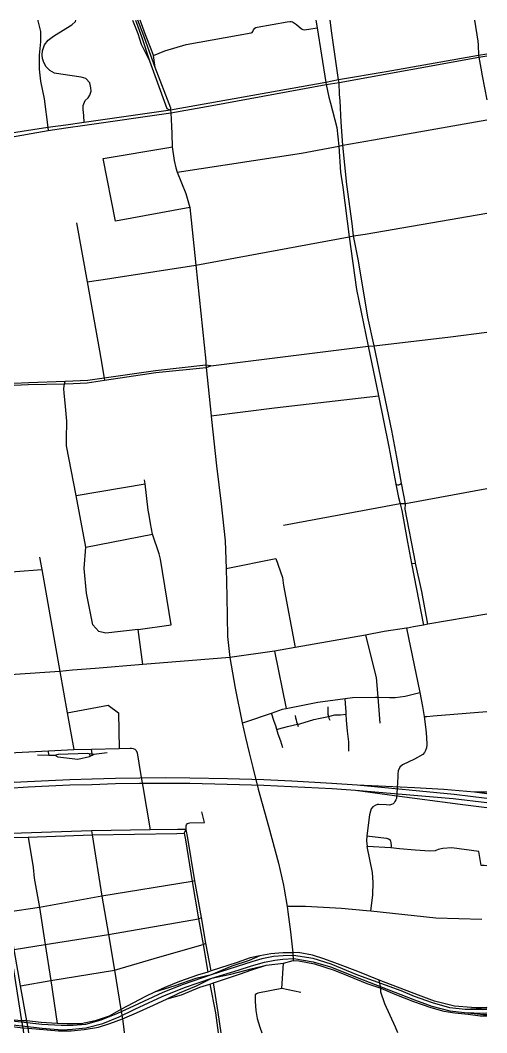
# Model space of a CAD drawing. Header units: inches. Extents: x 13420766 to 13428247, y 3677305 to 3681805.
# Drawn here: x 13426172 to 13428247, y 3677305 to 3681805 of the extents above; entities that cross this region are included whole.
import ezdxf

# ---------------------------------------------------------------- set-up
doc = ezdxf.new("R2010")
doc.units = ezdxf.units.IN
doc.header["$MEASUREMENT"] = 0

msp = doc.modelspace()

# ---------------------------------------------------------------- linework, layer by layer
for points in [[(13426250.4, 3681805.3), (13426251.1, 3681803.1), (13426252.5, 3681796.1)], [(13426456.3, 3681351.2), (13426454.6, 3681381.7), (13426451.6, 3681408.3), (13426452.5, 3681426.2), (13426461.4, 3681448.9), (13426474, 3681460.8), (13426481.1, 3681472.2), (13426487.4, 3681489.8), (13426486.8, 3681504.4), (13426481.1, 3681526.5), (13426463.8, 3681545.9), (13426442.9, 3681552.5), (13426352.1, 3681565.9), (13426324.7, 3681570.4), (13426304.1, 3681581.8), (13426286.4, 3681600.3), (13426275.7, 3681621.5), (13426271.8, 3681634.9), (13426269.7, 3681651.3), (13426271.5, 3681668.9), (13426279.9, 3681696.7), (13426296.6, 3681716.4), (13426320.5, 3681734.3), (13426374.5, 3681768.7), (13426401.7, 3681784.5), (13426417.5, 3681799.7), (13426419.6, 3681805.3)], [(13426671.8, 3681805.3), (13426694.9, 3681746.1), (13426710, 3681699.5), (13426746.7, 3681625.7), (13426824.4, 3681413.7), (13426840.7, 3681406.4)], [(13426684.1, 3681805.3), (13426711.2, 3681733.2), (13426746.7, 3681625.7)], [(13426771.5, 3681595.5), (13426740, 3681685.9), (13426721.4, 3681735.6), (13426694.5, 3681805.3)], [(13426840.7, 3681406.4), (13426841.6, 3681414.1), (13426771.5, 3681595.5), (13426764.2, 3681649.1), (13426754.4, 3681676.1), (13426729.5, 3681739.9), (13426705, 3681805.3)], [(13427486.7, 3681805.3), (13427492.1, 3681771.2), (13427530.4, 3681528.2)], [(13427587.9, 3681541.2), (13427557.7, 3681747.5), (13427550.5, 3681805.3)], [(13428192, 3681805.3), (13428207.1, 3681712.3)], [(13426252.5, 3681796.1), (13426261.7, 3681755.9)], [(13426764.2, 3681649.1), (13426815.2, 3681668.8), (13426909.7, 3681697.8), (13427199.4, 3681750.1), (13427203.3, 3681751.6), (13427205.8, 3681754.9), (13427209.6, 3681763.3), (13427214.7, 3681770.1), (13427219.2, 3681773.8), (13427226.4, 3681775.3), (13427358.4, 3681799), (13427370.7, 3681800.1), (13427377, 3681800), (13427383.3, 3681797.9), (13427400.3, 3681785.8), (13427423.5, 3681766.9), (13427429.1, 3681763.8), (13427434.6, 3681763.1), (13427455.1, 3681765.6), (13427492.1, 3681771.2)], [(13426261.7, 3681755.9), (13426262.7, 3681710.1), (13426255.9, 3681650.9), (13426256.5, 3681588.2), (13426263, 3681534.4), (13426278.5, 3681455.5), (13426295, 3681328.5), (13426296.8, 3681315.2)], [(13428207.1, 3681712.3), (13428208.9, 3681696)], [(13428208.9, 3681696), (13428210.3, 3681648), (13428211.6, 3681640.8), (13428220.6, 3681591.8)], [(13428246.5, 3681654.8), (13428210.3, 3681648), (13427798.7, 3681575.8), (13427587.9, 3681541.2), (13427530.4, 3681528.2), (13426840.7, 3681406.4), (13426456.3, 3681351.2)], [(13426458.8, 3681338.8), (13426842.5, 3681393.7), (13427025.2, 3681427), (13427532, 3681519.5), (13427589.7, 3681529.3), (13428211.6, 3681640.8), (13428246.5, 3681647.1)], [(13428220.6, 3681591.8), (13428226.8, 3681558.4)], [(13427591.9, 3681474.9), (13427589.7, 3681529.3), (13427587.9, 3681541.2)], [(13428226.8, 3681558.4), (13428246.5, 3681451.3)], [(13427530.4, 3681528.2), (13427532, 3681519.5), (13427544.7, 3681463.8)], [(13427544.7, 3681463.8), (13427552.3, 3681437.5)], [(13427594.1, 3681447.9), (13427591.9, 3681474.9)], [(13427599.7, 3681351.8), (13427594.1, 3681447.9)], [(13426840.7, 3681406.4), (13426842.5, 3681393.7), (13426844.7, 3681335.1)], [(13427552.3, 3681437.5), (13427580.3, 3681329.3), (13427589, 3681245.8), (13427596.4, 3681130.9)], [(13426870.2, 3681130.1), (13427423.1, 3681215), (13427589, 3681245.8), (13427607, 3681249.8), (13427742.7, 3681274.2), (13428246.5, 3681363.3)], [(13427676.2, 3680735.4), (13427654.7, 3680847.2), (13427648.5, 3680901.3), (13427624, 3681075.2), (13427607, 3681249.8), (13427599.7, 3681351.8)], [(13426375.3, 3681339.2), (13426295, 3681328.5), (13425932.1, 3681272.8), (13425898.3, 3681267.4)], [(13425935.3, 3681252.2), (13426296.8, 3681315.2), (13426374.5, 3681326.6)], [(13426374.5, 3681326.6), (13426458.8, 3681338.8)], [(13426456.3, 3681351.2), (13426375.3, 3681339.2)], [(13426844.7, 3681335.1), (13426846, 3681300.8)], [(13426846, 3681300.8), (13426848.2, 3681242.6), (13426856, 3681181.3), (13426863.8, 3681148.7), (13426870.2, 3681130.1), (13426908.7, 3681035.2), (13426925.6, 3680972.6), (13426931.6, 3680917), (13426952.8, 3680716.3), (13426997.1, 3680290.9), (13426997.9, 3680271.8), (13426998.9, 3680262.6), (13427021.5, 3680047.3), (13427023.3, 3680030.7), (13427045.5, 3679824.4), (13427065.9, 3679655.4), (13427083.3, 3679491.7), (13427087.2, 3679368.6), (13427091.1, 3679244), (13427094.3, 3679067.1), (13427104.4, 3678973.4)], [(13426925.6, 3680972.6), (13426595.2, 3680912.3), (13426541.4, 3681190.6), (13426833.5, 3681240.1), (13426848.2, 3681242.6)], [(13427596.4, 3681130.9), (13427606.2, 3681064.2), (13427635.4, 3680843.1), (13427668, 3680608.5), (13427719.1, 3680356.1), (13427765.9, 3680136.8), (13427811.4, 3679909.1), (13427842.7, 3679743.8), (13427853.9, 3679684.6), (13427861, 3679655.8)], [(13426589, 3680660.6), (13426952.8, 3680716.3), (13427635.4, 3680843.1), (13427654.7, 3680847.2), (13427705.3, 3680854), (13428246.5, 3680947.7)], [(13426422.6, 3680905.7), (13426469.8, 3680642.4), (13426524.2, 3680335.6)], [(13427884.9, 3679656.3), (13427868.1, 3679748.5), (13427847.2, 3679863.5), (13427824.2, 3679981.6), (13427745.5, 3680358.6), (13427717.8, 3680485.7), (13427676.2, 3680735.4)], [(13426469.8, 3680642.4), (13426569.9, 3680657.7)], [(13426569.9, 3680657.7), (13426589, 3680660.6)], [(13427020.2, 3680269.6), (13427719.1, 3680356.1), (13427745.5, 3680358.6), (13428085, 3680397.8), (13428246.5, 3680419)], [(13426524.2, 3680335.6), (13426530.1, 3680302.1)], [(13426997.9, 3680271.8), (13426773.5, 3680247.8), (13426545.6, 3680215.1), (13426472.7, 3680204.6), (13426372.3, 3680199.8), (13426210.6, 3680193.7)], [(13426530.1, 3680302.1), (13426545.6, 3680215.1), (13426547.2, 3680205.9)], [(13427020.2, 3680269.6), (13426997.9, 3680271.8)], [(13426207.2, 3680186.6), (13426369.2, 3680189.9), (13426407.8, 3680190.7), (13426469.2, 3680194.5), (13426547.2, 3680205.9), (13426774.7, 3680239.1), (13426998.9, 3680262.6), (13427020.2, 3680269.6)], [(13426210.6, 3680193.7), (13426143.4, 3680190.9)], [(13426145.3, 3680184), (13426207.2, 3680186.6)], [(13426717.7, 3678942.6), (13426696, 3679097.4), (13426553, 3679081.4), (13426521.3, 3679088.3), (13426494.3, 3679118.2), (13426466.4, 3679259.6), (13426456.3, 3679368.8), (13426464.4, 3679463.6), (13426420.6, 3679692.4), (13426378.4, 3679913.2), (13426378, 3679943.1), (13426379.2, 3680022.9), (13426371.5, 3680104.3), (13426368.1, 3680147.3), (13426366.5, 3680169.4), (13426369.2, 3680189.9), (13426372.3, 3680199.8)], [(13427021.5, 3680047.3), (13427302.2, 3680082.2), (13427765.9, 3680136.8)], [(13426420.6, 3679692.4), (13426727.4, 3679744.5)], [(13426842.7, 3679117.9), (13426796.4, 3679410.3), (13426790, 3679434.5), (13426760.6, 3679521.2), (13426752.1, 3679568.2), (13426745.9, 3679605.6), (13426741.6, 3679628.4), (13426727.4, 3679744.5), (13426724.1, 3679763)], [(13427842.7, 3679743.8), (13427849.3, 3679740.5), (13427855.5, 3679740.5), (13427861.2, 3679742.9), (13427868.1, 3679748.5)], [(13428246.5, 3679722.4), (13427884.9, 3679656.3)], [(13427861, 3679655.8), (13427342.7, 3679559.7)], [(13427884.9, 3679656.3), (13427861, 3679655.8)], [(13427861, 3679655.8), (13427868.4, 3679626.8), (13427894.4, 3679485.3), (13427912.6, 3679390.2), (13427965, 3679117.3)], [(13427984.8, 3679121.8), (13427958.5, 3679267), (13427929.5, 3679393), (13427929.1, 3679395.1), (13427883.9, 3679631.7), (13427884.9, 3679656.3)], [(13426464.4, 3679463.6), (13426760.6, 3679521.2)], [(13426004.2, 3679427), (13426008.1, 3679395.6), (13426015.6, 3679357), (13426018.4, 3679351), (13426024.4, 3679347.9), (13426032.9, 3679347.2), (13426267.5, 3679364.1)], [(13426257.8, 3679418.8), (13426267.5, 3679364.1), (13426348.2, 3678911.1), (13426380.8, 3678727.9), (13426409.9, 3678564.4)], [(13427087.2, 3679368.6), (13427309.4, 3679413.4), (13427338.6, 3679328.6), (13427343.4, 3679293.4), (13427394, 3679016.9)], [(13427912.6, 3679390.2), (13427929.5, 3679393)], [(13428246.5, 3679165), (13427984.8, 3679121.8)], [(13427894.3, 3679103.7), (13427889.7, 3679102.8), (13427790, 3679088.6), (13427707, 3679072.7), (13427394, 3679016.9), (13427327.8, 3679005.4), (13427302.8, 3679000.6), (13427104.4, 3678973.4), (13426717.7, 3678942.6), (13426505.9, 3678924.8)], [(13426696, 3679097.4), (13426842.7, 3679117.9)], [(13427889.7, 3679102.8), (13427949.5, 3678817.4), (13427961.5, 3678754.7), (13427968, 3678710.5), (13427975.6, 3678653.6), (13427978.7, 3678619.7), (13427980.1, 3678584.9), (13427978.6, 3678571.5), (13427974.3, 3678559.4), (13427969, 3678550.7), (13427961.7, 3678542), (13427925.1, 3678521.2)], [(13427921.5, 3679108.9), (13427894.3, 3679103.7)], [(13427984.8, 3679121.8), (13427965, 3679117.3), (13427921.5, 3679108.9)], [(13427707, 3679072.7), (13427754.1, 3678883.9), (13427762.6, 3678796.4), (13427770.4, 3678681.9)], [(13427104.4, 3678973.4), (13427127.2, 3678836.2), (13427159.4, 3678683.3), (13427173.2, 3678617.5), (13427190.4, 3678548.7)], [(13427302.8, 3679000.6), (13427354.4, 3678746.4)], [(13426505.9, 3678924.8), (13426403.9, 3678916.1)], [(13426403.9, 3678916.1), (13426348.2, 3678911.1), (13425971.1, 3678886), (13425965.4, 3678885.6)], [(13427159.4, 3678683.3), (13427170.8, 3678685), (13427289.3, 3678726.1), (13427338.8, 3678743.3), (13427354.4, 3678746.4), (13427495.9, 3678774.5), (13427616.9, 3678790.5), (13427649.6, 3678794.8), (13427751.8, 3678796.5), (13427762.6, 3678796.4), (13427814.6, 3678795.9), (13427839.7, 3678795.9), (13427883.3, 3678801.9), (13427949.5, 3678817.4)], [(13427633, 3678557.1), (13427633, 3678598.9), (13427627, 3678645.5), (13427623.4, 3678694.5), (13427621.8, 3678721.3), (13427621.1, 3678733.9), (13427620, 3678748.5), (13427616.9, 3678790.5)], [(13426380.8, 3678727.9), (13426563.5, 3678761.3), (13426608.5, 3678727.2), (13426612.1, 3678569.3)], [(13427540.6, 3678753.5), (13427539.8, 3678743.4), (13427539.8, 3678733.9), (13427539.8, 3678721.9), (13427542.5, 3678711.2), (13427544.6, 3678702.8), (13427548.2, 3678694.5)], [(13427339.2, 3678571.4), (13427330.8, 3678601.3), (13427318.9, 3678632.4), (13427312.7, 3678653.8), (13427308.1, 3678669.4), (13427301, 3678688.5), (13427289.3, 3678726.1)], [(13427312.7, 3678653.8), (13427321.3, 3678656.2), (13427360.2, 3678666.3), (13427404.5, 3678676.4), (13427415.6, 3678678.9), (13427477.3, 3678697.3), (13427505.2, 3678702.8), (13427542.5, 3678711.2), (13427571.6, 3678717.6), (13427596.7, 3678718.8), (13427621.8, 3678721.3)], [(13427395.3, 3678714.8), (13427396.5, 3678705.2), (13427398.9, 3678695.7), (13427401.3, 3678687.3), (13427404.5, 3678676.4), (13427407.3, 3678667)], [(13427968, 3678710.5), (13427979.5, 3678711.5)], [(13427979.5, 3678711.5), (13428008.7, 3678713.9)], [(13428008.7, 3678713.9), (13428246.5, 3678733.2)], [(13425969.1, 3678578.6), (13426009.1, 3678582.8), (13426020, 3678582.3), (13426033, 3678582.3), (13426045.1, 3678579.9), (13426057.2, 3678574.2), (13426082.8, 3678559.8), (13426099.9, 3678552.5), (13426122.6, 3678549.5), (13426297.5, 3678558.6), (13426409.9, 3678564.4), (13426489.3, 3678566.3), (13426612.1, 3678569.3), (13426660.9, 3678570.5), (13426667.6, 3678570)], [(13426492.1, 3678539.5), (13426491.6, 3678544.4), (13426489.3, 3678566.3)], [(13426667.6, 3678570), (13426674, 3678568.4), (13426681.8, 3678565.4), (13426688, 3678559.5), (13426691.9, 3678549.9)], [(13426249.1, 3678541), (13426298.7, 3678539.3), (13426325.5, 3678538.4)], [(13426298.7, 3678539.3), (13426297.5, 3678558.6)], [(13426325.5, 3678538.4), (13426342, 3678543.7), (13426473.3, 3678547.6), (13426479.3, 3678546.5), (13426491.6, 3678544.4), (13426499, 3678543.1)], [(13426325.5, 3678538.4), (13426339.2, 3678532.2), (13426429, 3678521.4), (13426480.4, 3678533.3), (13426483, 3678534.7), (13426492.1, 3678539.5), (13426499, 3678543.1)], [(13426479.3, 3678546.5), (13426483, 3678534.7)], [(13426499, 3678543.1), (13426558.8, 3678551.5)], [(13426691.9, 3678549.9), (13426707.6, 3678458.1)], [(13427190.4, 3678548.7), (13427206.5, 3678484.6)], [(13427925.1, 3678521.2), (13427871.9, 3678496.7)], [(13427206.5, 3678484.6), (13427230.6, 3678388.2), (13427275.8, 3678223.9), (13427320.2, 3678059.3), (13427342.1, 3677960.9), (13427345.9, 3677943.6), (13427358.5, 3677866.6), (13427362.5, 3677842.2), (13427373.9, 3677753.6), (13427383.8, 3677661.1), (13427385.5, 3677626.5)], [(13427860, 3678485.4), (13427852.1, 3678469), (13427851.2, 3678455.2)], [(13427871.9, 3678496.7), (13427860, 3678485.4)], [(13426926.1, 3678437.3), (13426816.7, 3678437.9), (13426703.3, 3678437), (13426596.1, 3678435.5), (13426492, 3678432.3), (13426392.7, 3678429.6), (13426298.4, 3678425.7), (13426204, 3678420.9), (13426116, 3678415.7)], [(13426707.6, 3678458.1), (13426717.6, 3678399.1)], [(13427557.9, 3678413.4), (13427379.1, 3678422.8), (13427255.3, 3678428.7), (13427094.1, 3678433.6), (13426926.1, 3678437.3)], [(13427851.2, 3678455.2), (13427850.6, 3678446.3), (13427849.7, 3678415.7)], [(13426117.4, 3678393), (13426207, 3678398.8), (13426299.3, 3678403.3), (13426392.4, 3678406.9), (13426490.2, 3678409.3), (13426595.5, 3678412.6), (13426702.7, 3678414), (13426818.5, 3678414.9), (13426926.6, 3678413.9)], [(13426717.6, 3678399.1), (13426750.5, 3678206.7)], [(13426926.6, 3678413.9), (13427092.8, 3678410.1), (13427255, 3678405.4), (13427377, 3678400.2), (13427559.1, 3678390.2)], [(13428246.6, 3678346.5), (13428101, 3678364.3), (13427670.5, 3678405.9), (13427557.9, 3678413.4)], [(13427559.1, 3678390.2), (13427662.7, 3678384), (13427922.7, 3678361.3), (13428097.8, 3678346), (13428246.6, 3678328.2)], [(13427662.7, 3678384), (13427836.2, 3678359.6), (13428127.9, 3678321.4), (13428246.6, 3678306.1)], [(13428246.6, 3678367.7), (13428191.8, 3678375), (13428056.1, 3678386), (13427924.6, 3678394.4), (13427670.5, 3678405.9)], [(13427849.7, 3678415.7), (13427845.9, 3678347.2)], [(13427845.9, 3678347.2), (13427842.9, 3678340.4), (13427838.5, 3678332.7), (13427834.9, 3678327.6), (13427829.7, 3678322.4), (13427823.7, 3678319.4), (13427814.1, 3678317), (13427798.6, 3678317.6), (13427767.4, 3678319.9), (13427760.7, 3678319.1), (13427750.2, 3678316), (13427739.8, 3678308.8), (13427733.1, 3678300.1), (13427729.8, 3678290.7), (13427725.6, 3678273.4), (13427713.4, 3678180), (13427712.5, 3678157.9), (13427714.3, 3678132.4)], [(13428246.6, 3678375), (13428240.5, 3678374.6), (13428191.8, 3678375)], [(13426901.1, 3678192.2), (13426909.6, 3678209.1), (13426909.7, 3678224.7), (13426911.1, 3678229.8), (13426915.4, 3678235.2), (13426920.8, 3678237.5), (13426925.9, 3678238.1), (13426992.1, 3678240.1), (13426980.2, 3678287.8)], [(13426488.9, 3678203.3), (13426088.5, 3678190.1), (13426076.9, 3678189.6), (13426030, 3678187.9), (13425962.3, 3678185.4), (13425890, 3678177.8), (13425803.8, 3678168.4), (13425527.1, 3678130.7), (13425427.9, 3678118.9), (13425152.7, 3678086.1), (13425011.7, 3678070), (13424925.1, 3678056.4), (13424896.9, 3678053.8), (13424568.7, 3678034.2), (13424354.4, 3678022.8), (13424190.6, 3678010.3), (13424105.8, 3678004.7), (13423867.3, 3677992.7), (13423812.2, 3677992.4), (13423638.6, 3678000.4), (13423413.2, 3678016.3), (13423337, 3678023.3), (13423125, 3678038.6), (13422794.9, 3678064)], [(13426909.6, 3678209.1), (13426870.8, 3678208.4), (13426750.5, 3678206.7), (13426488.9, 3678203.3)], [(13426488.9, 3678203.3), (13426491.8, 3678185.7), (13426534.3, 3677911.8), (13426564.1, 3677741.9), (13426590.6, 3677583.6), (13426619, 3677409)], [(13427020.7, 3677579.9), (13426998.1, 3677702.8), (13426977.9, 3677817.5), (13426949.1, 3677980.4), (13426917, 3678169.8), (13426909.6, 3678209.1)], [(13423336, 3678008.9), (13423412.3, 3678002.8), (13423637.9, 3677987), (13423808.2, 3677978.1), (13423869.7, 3677978.4), (13424106.8, 3677991.2), (13424191.6, 3677996.9), (13424355.5, 3678009.4), (13424569.6, 3678020.8), (13424899, 3678040.1), (13424927.6, 3678043.1), (13425013.3, 3678053.9), (13425155, 3678071), (13425429.5, 3678105.6), (13425529.2, 3678117.4), (13425816.5, 3678151.5), (13425896.2, 3678161), (13425964.1, 3678168.3), (13425980.5, 3678170.1), (13426033.3, 3678171.3), (13426079.5, 3678172.3), (13426207.4, 3678175.2), (13426491.8, 3678185.7)], [(13426207.4, 3678175.2), (13426230.2, 3678040.3), (13426233.7, 3677991.9), (13426257.9, 3677861.4), (13426283.5, 3677697.1), (13426307.8, 3677537), (13426336.2, 3677346.9)], [(13426491.8, 3678185.7), (13426868.7, 3678191.5), (13426901.1, 3678192.2)], [(13426901.1, 3678192.2), (13426906.8, 3678163.2), (13426936.1, 3677977.9), (13426965.5, 3677811.7), (13426985.8, 3677697.2), (13427005.6, 3677575.2)], [(13427713.4, 3678180), (13427801.4, 3678169.8), (13427810, 3678166.9), (13427816.7, 3678162.2), (13427820.5, 3678150.2), (13427821.5, 3678134.4), (13427820.5, 3678127.8), (13427714.3, 3678132.4)], [(13427731, 3677845.2), (13427740.7, 3677918.5), (13427742.2, 3677973.5), (13427738.8, 3678017.9), (13427714.3, 3678132.4)], [(13428246.6, 3678047.3), (13428234.5, 3678048.7), (13428221, 3678048.2), (13428211.9, 3678110.8), (13428091.5, 3678127.1), (13428051.6, 3678124.7), (13428030.1, 3678119.4), (13428016.7, 3678114.2), (13427992.8, 3678112.8), (13427927.6, 3678116.3), (13427859.3, 3678122.1), (13427820.5, 3678127.8)], [(13426949.1, 3677980.4), (13426936.1, 3677977.9), (13426534.3, 3677911.8), (13426257.9, 3677861.4), (13426117.2, 3677840.8), (13426102.1, 3677838.8), (13425986.1, 3677823.7)], [(13426086.9, 3677935.8), (13426096.5, 3677877.1), (13426102.1, 3677838.8), (13426128.6, 3677671.1), (13426177.1, 3677358.9)], [(13426201.7, 3677358), (13426173.5, 3677514.6), (13426145.9, 3677674.8), (13426117.2, 3677840.8), (13426100.5, 3677937.6)], [(13428225.4, 3677808.2), (13428020, 3677814.2), (13427731, 3677845.2), (13427711.3, 3677847), (13427600.8, 3677857.2), (13427440.8, 3677866.8), (13427369.1, 3677866.6), (13427358.5, 3677866.6)], [(13425037, 3677499.1), (13425048, 3677503.9), (13425368.7, 3677549.7), (13425589.2, 3677581.2), (13425609.9, 3677586.1), (13425807.4, 3677617.5), (13425980.8, 3677646.4), (13425994.6, 3677648.7), (13426128.6, 3677671.1), (13426145.9, 3677674.8), (13426283.5, 3677697.1), (13426564.1, 3677741.9), (13426965.5, 3677811.7), (13426977.9, 3677817.5)], [(13426173.5, 3677514.6), (13426307.8, 3677537), (13426590.6, 3677583.6), (13426792.6, 3677642.3), (13426985.8, 3677697.2), (13426998.1, 3677702.8)], [(13428246.6, 3677417.1), (13428243.9, 3677416.7), (13428179.1, 3677417.8), (13428102.5, 3677424.1), (13428014, 3677445.3), (13427943.7, 3677471.7), (13427768.8, 3677538.4), (13427673.1, 3677577.9), (13427582.2, 3677611.4), (13427522.8, 3677633.8), (13427471.4, 3677650.6), (13427407.7, 3677661.5), (13427383.8, 3677661.1), (13427340.2, 3677660.4), (13427285.8, 3677655.8), (13427237.3, 3677646.8), (13427194.1, 3677637.8)], [(13427136.1, 3677617.2), (13427020.7, 3677579.9), (13427005.6, 3677575.2)], [(13427237.3, 3677646.8), (13427190, 3677626.7), (13427113.1, 3677602), (13427020.6, 3677563)], [(13427194.1, 3677637.8), (13427136.1, 3677617.2)], [(13428246.6, 3677408.5), (13428225.9, 3677406.5), (13428149.9, 3677408.1), (13428081.9, 3677416.5), (13428005.1, 3677438.5), (13427925.6, 3677466.8), (13427865.4, 3677491.3), (13427673.5, 3677561.7), (13427555, 3677610.7), (13427474.8, 3677634.8), (13427387, 3677648.5), (13427342, 3677647.7), (13427298.2, 3677643.8), (13427246, 3677633.4), (13427202.2, 3677619.9), (13427136.6, 3677599.2)], [(13427141.6, 3677583.7), (13427200.7, 3677602.5), (13427258, 3677619), (13427304.7, 3677627.8), (13427339.8, 3677632.5), (13427389, 3677635), (13427474.9, 3677620.9), (13427552.4, 3677597.7), (13427697.2, 3677540.9), (13427864.2, 3677475.2), (13427925, 3677452.1), (13428002.5, 3677423.5), (13428082.3, 3677403.1), (13428147.5, 3677395.5), (13428231, 3677392.5), (13428246.6, 3677393.9)], [(13427201.8, 3677585.4), (13427266.3, 3677606.2), (13427343.3, 3677615.2), (13427385.5, 3677626.5), (13427411.5, 3677624.8), (13427481.2, 3677611.1), (13427567.7, 3677583.4), (13427629.8, 3677558.4), (13427712.6, 3677524.2), (13427775.4, 3677503.6), (13427837.4, 3677477.2), (13427920.6, 3677444.2), (13427997.6, 3677417.6), (13428056.4, 3677401.9), (13428105, 3677393.8), (13428163.2, 3677387.3), (13428217.2, 3677380.6), (13428246.6, 3677379.9)], [(13427005.6, 3677575.2), (13426960.6, 3677561.1), (13426881, 3677533.7), (13426814.7, 3677506), (13426769.4, 3677485), (13426729.3, 3677466.5), (13426619, 3677409), (13426567.2, 3677379.2), (13426505.7, 3677357.6), (13426442.4, 3677344.8), (13426381, 3677345.4), (13426336.2, 3677346.9), (13426265.7, 3677350.9), (13426201.7, 3677358), (13426177.1, 3677358.9), (13426078.7, 3677366.8), (13426013.3, 3677372.4), (13425949.4, 3677371.6), (13425840.9, 3677363.9), (13425654.9, 3677342), (13425413, 3677314.5), (13425320.1, 3677305.4)], [(13427136.6, 3677599.2), (13427020.6, 3677563), (13426896.9, 3677519.4), (13426805.7, 3677483.9), (13426676.2, 3677423.4)], [(13426682, 3677409.5), (13426802.6, 3677466.7), (13426902, 3677505.8), (13427023.9, 3677548.3), (13427141.6, 3677583.7)], [(13427023.9, 3677548.3), (13427109.3, 3677565.8), (13427204.6, 3677590.8), (13427266.3, 3677606.2)], [(13427147.1, 3677565.7), (13427201.8, 3677585.4)], [(13427335.7, 3677501.3), (13427343.3, 3677615.2)], [(13427020.6, 3677563), (13426952.4, 3677546.9), (13426859.4, 3677514.2), (13426769.4, 3677485)], [(13426825.4, 3677456.5), (13426879.8, 3677482.3), (13426956.4, 3677513.3), (13427023.9, 3677548.3)], [(13427015.1, 3677521.7), (13427032.1, 3677527.2), (13427147.1, 3677565.7)], [(13427065.5, 3677305.4), (13427053, 3677395.3), (13427032.1, 3677527.2)], [(13427851.5, 3677305.4), (13427840.9, 3677330.6), (13427793.9, 3677433.8), (13427776, 3677486), (13427775.4, 3677503.6), (13427768.8, 3677538.4)], [(13425523.2, 3677305.4), (13425657.2, 3677320.4), (13425845, 3677341.3), (13425942.7, 3677346.7), (13426016.9, 3677344.9), (13426088.9, 3677338.7), (13426183.1, 3677327.7), (13426207, 3677325.9), (13426341.6, 3677314), (13426398.9, 3677313.8), (13426456.7, 3677319.1), (13426520.7, 3677330.9), (13426570.6, 3677346.2), (13426627.1, 3677366.7), (13426689.8, 3677393.4), (13426764.1, 3677428.4), (13426825.4, 3677456.5), (13426889.1, 3677474.2), (13426970.8, 3677508.4), (13427015.1, 3677521.7)], [(13427015.1, 3677521.7), (13427039.7, 3677393.2), (13427052, 3677305.4)], [(13427228.8, 3677482), (13427222, 3677478.9), (13427217.1, 3677473.5)], [(13427419.5, 3677484), (13427335.7, 3677501.3), (13427228.8, 3677482)], [(13427217.1, 3677456.4), (13427216.1, 3677444.8), (13427220.4, 3677403.8), (13427225.6, 3677368.3), (13427237.4, 3677330.3), (13427245.7, 3677305.4)], [(13427217.1, 3677473.5), (13427217.1, 3677456.4)], [(13426676.2, 3677423.4), (13426605.3, 3677390.9), (13426530.8, 3677360.9), (13426462.6, 3677342.5), (13426407.7, 3677337.8), (13426353.8, 3677337), (13426267.7, 3677342.2), (13426097.8, 3677361.7), (13425985.5, 3677367.4), (13425891.7, 3677363.8), (13425695.5, 3677342.4), (13425375.8, 3677305.4)], [(13425460.6, 3677305.4), (13425696.1, 3677334.2), (13425895.1, 3677352.7), (13425989.2, 3677352.1), (13426127.1, 3677341.9), (13426269.7, 3677325.1), (13426358.6, 3677318.3), (13426404.9, 3677320.6), (13426463.7, 3677327.7), (13426539, 3677346.7), (13426611.6, 3677376.3), (13426682, 3677409.5)], [(13426619, 3677409), (13426627.1, 3677366.7), (13426632.7, 3677321.4), (13426634.7, 3677305.4)], [(13428147.5, 3677395.5), (13428231.9, 3677385.8), (13428246.6, 3677386.4)], [(13428246.6, 3677414.7), (13428149.9, 3677408.1)], [(13426177.1, 3677358.9), (13426183.1, 3677327.7), (13426186.7, 3677305.4)], [(13426210.6, 3677305.4), (13426207, 3677325.9), (13426201.7, 3677358)]]:
    msp.add_lwpolyline(points)

doc.saveas('drawing.dxf')
